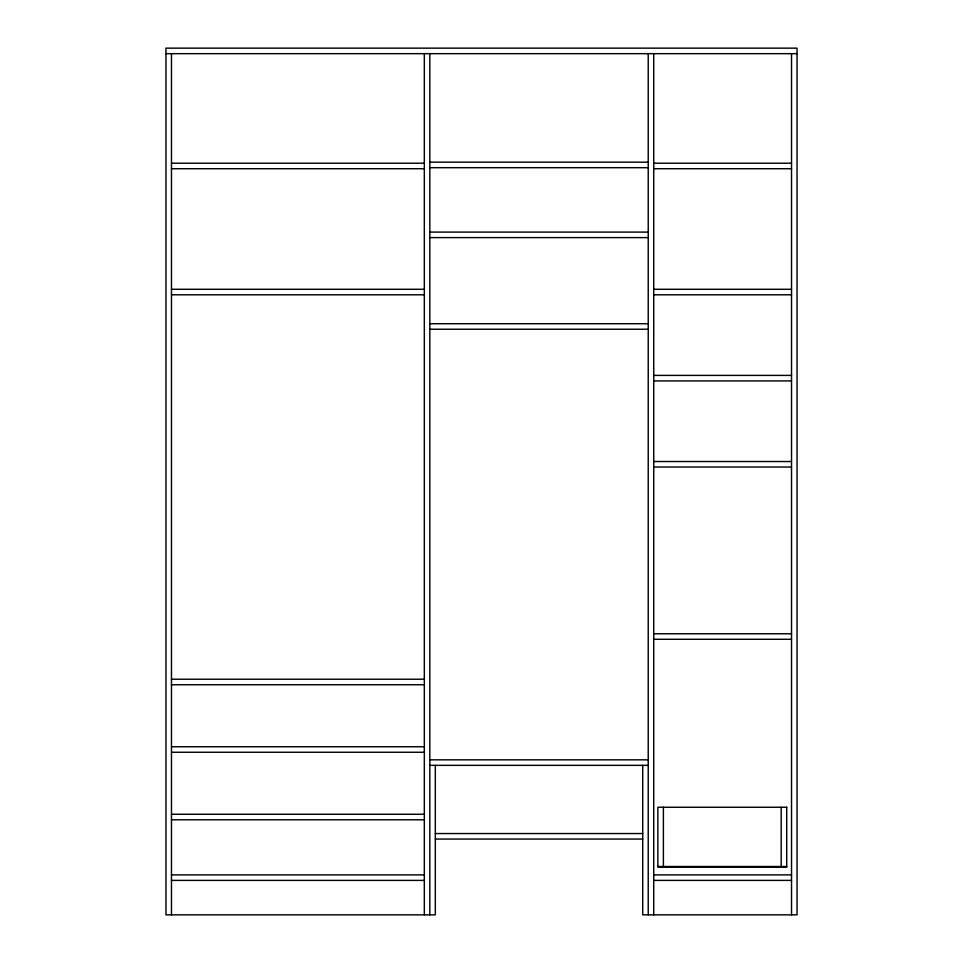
<?xml version="1.0" encoding="UTF-8"?>
<svg xmlns="http://www.w3.org/2000/svg" width="963" height="963" viewBox="0 0 963 963"><rect width="100%" height="100%" fill="white"/><g stroke="black" fill="none" stroke-linecap="round" stroke-linejoin="round"><path stroke-width="1.44" d="M165.961 53.663L797.039 53.663M429.823 162.169L648.231 162.169M171.474 163.204L424.322 163.204M653.733 163.204L791.526 163.204M429.823 167.682L648.231 167.682M171.474 168.718L424.322 168.718M653.733 168.718L791.526 168.718M429.823 232.095L648.231 232.095M429.823 237.608L648.231 237.608M171.474 289.285L424.322 289.285M653.733 289.285L791.526 289.285M171.474 294.798L424.322 294.798M653.733 294.798L791.526 294.798M429.823 323.724L648.231 323.724M429.823 329.238L648.231 329.238M653.733 375.401L791.526 375.401M653.733 380.915L791.526 380.915M653.733 461.518L791.526 461.518M653.733 467.031L791.526 467.031M653.733 633.762L791.526 633.762M653.733 639.276L791.526 639.276M171.474 679.228L424.322 679.228M171.474 684.741L424.322 684.741M171.474 746.746L424.322 746.746M171.474 752.259L424.322 752.259M429.823 759.831L648.231 759.831M429.823 765.344L648.231 765.344M171.474 814.265L424.322 814.265M171.474 819.778L424.322 819.778M435.336 833.549L642.718 833.549M435.336 839.062L642.718 839.062M657.873 866.507L786.711 866.507M171.474 874.885L424.322 874.885M653.733 874.885L791.526 874.885M171.474 880.399L424.322 880.399M653.733 880.399L791.526 880.399M791.526 53.663L791.526 914.85M781.198 807.259L781.198 866.507M663.387 807.259L663.387 866.507M653.733 53.663L653.733 914.85M648.231 53.663L648.231 914.85M642.718 765.344L642.718 914.85L797.039 914.85L797.039 48.15L165.961 48.15L165.961 914.85L435.336 914.85L435.336 765.344M429.823 53.663L429.823 914.85M424.322 53.663L424.322 914.85M171.474 53.663L171.474 914.85M786.711 807.259L657.873 807.259L657.873 867.206L786.711 867.206L786.711 807.259"/></g></svg>
